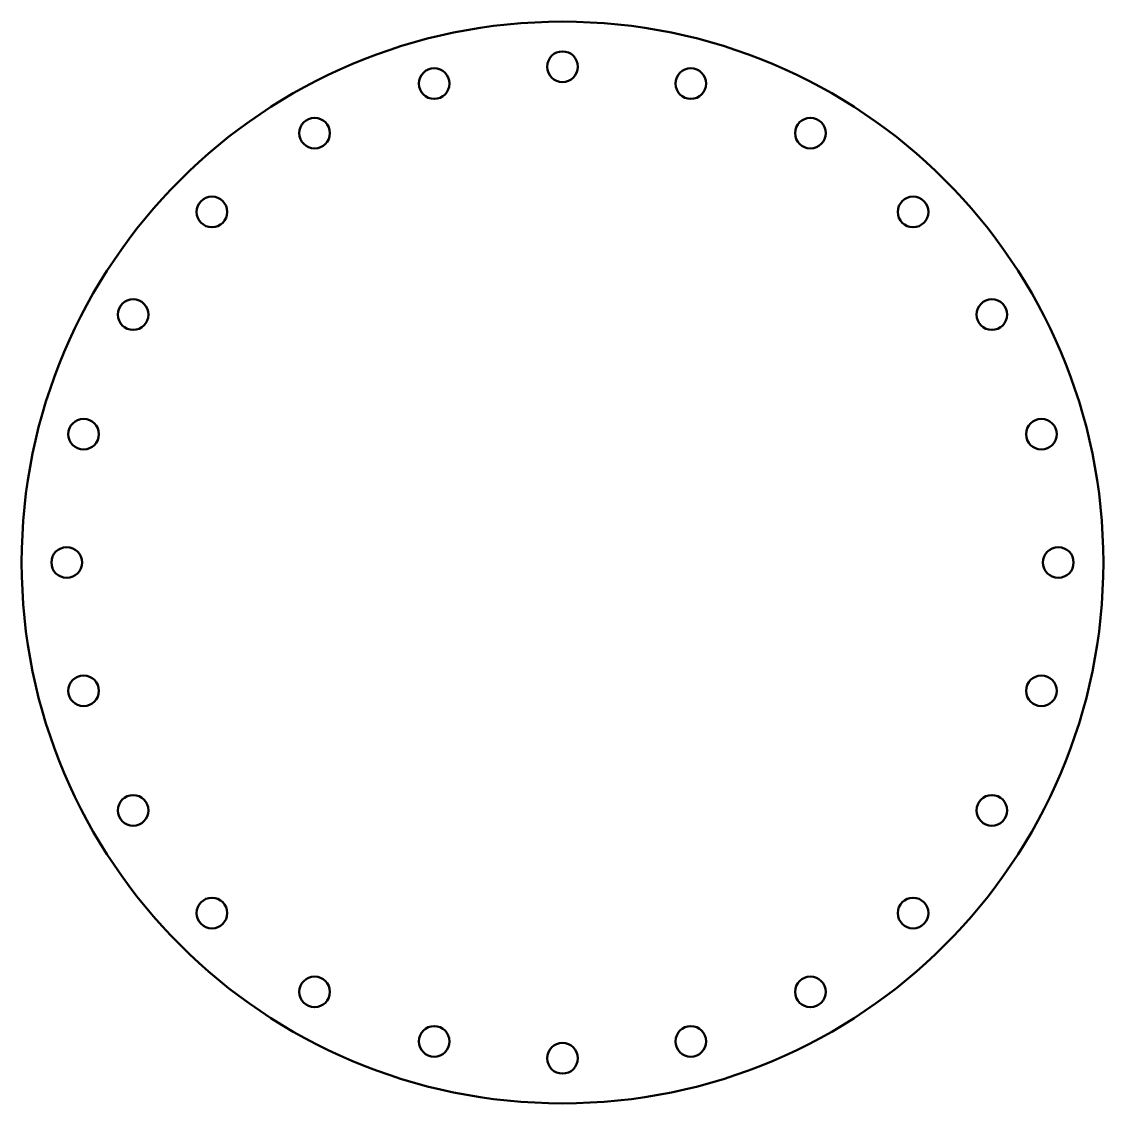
# Model space of a CAD drawing. Header units: millimetres. Extents: x 0 to 600, y 0 to 600.
import ezdxf

# ---------------------------------------------------------------- set-up
doc = ezdxf.new("R2010")
doc.units = ezdxf.units.MM
doc.layers.add('IV_INTERIOR_PROFILES', color=7, linetype='Continuous', lineweight=50)
doc.layers.add('IV_OUTER_PROFILE', color=7, linetype='Continuous', lineweight=50)

msp = doc.modelspace()

# ---------------------------------------------------------------- linework, layer by layer
at = {"layer": 'IV_INTERIOR_PROFILES'}
for centre in [(300, 575), (228.82, 565.63), (371.18, 565.63), (162.5, 538.16), (437.5, 538.16), (105.55, 494.45), (494.45, 494.45), (61.84, 437.5), (538.16, 437.5), (34.37, 371.18), (565.63, 371.18), (25, 300), (575, 300), (34.37, 228.82), (565.63, 228.82), (61.84, 162.5), (538.16, 162.5), (105.55, 105.55), (494.45, 105.55), (162.5, 61.84), (437.5, 61.84), (228.82, 34.37), (371.18, 34.37), (300, 25)]:
    msp.add_circle(centre, 8.5, dxfattribs=at)
at = {"layer": 'IV_OUTER_PROFILE'}
msp.add_circle((300, 300), 300, dxfattribs=at)

doc.saveas('drawing.dxf')
